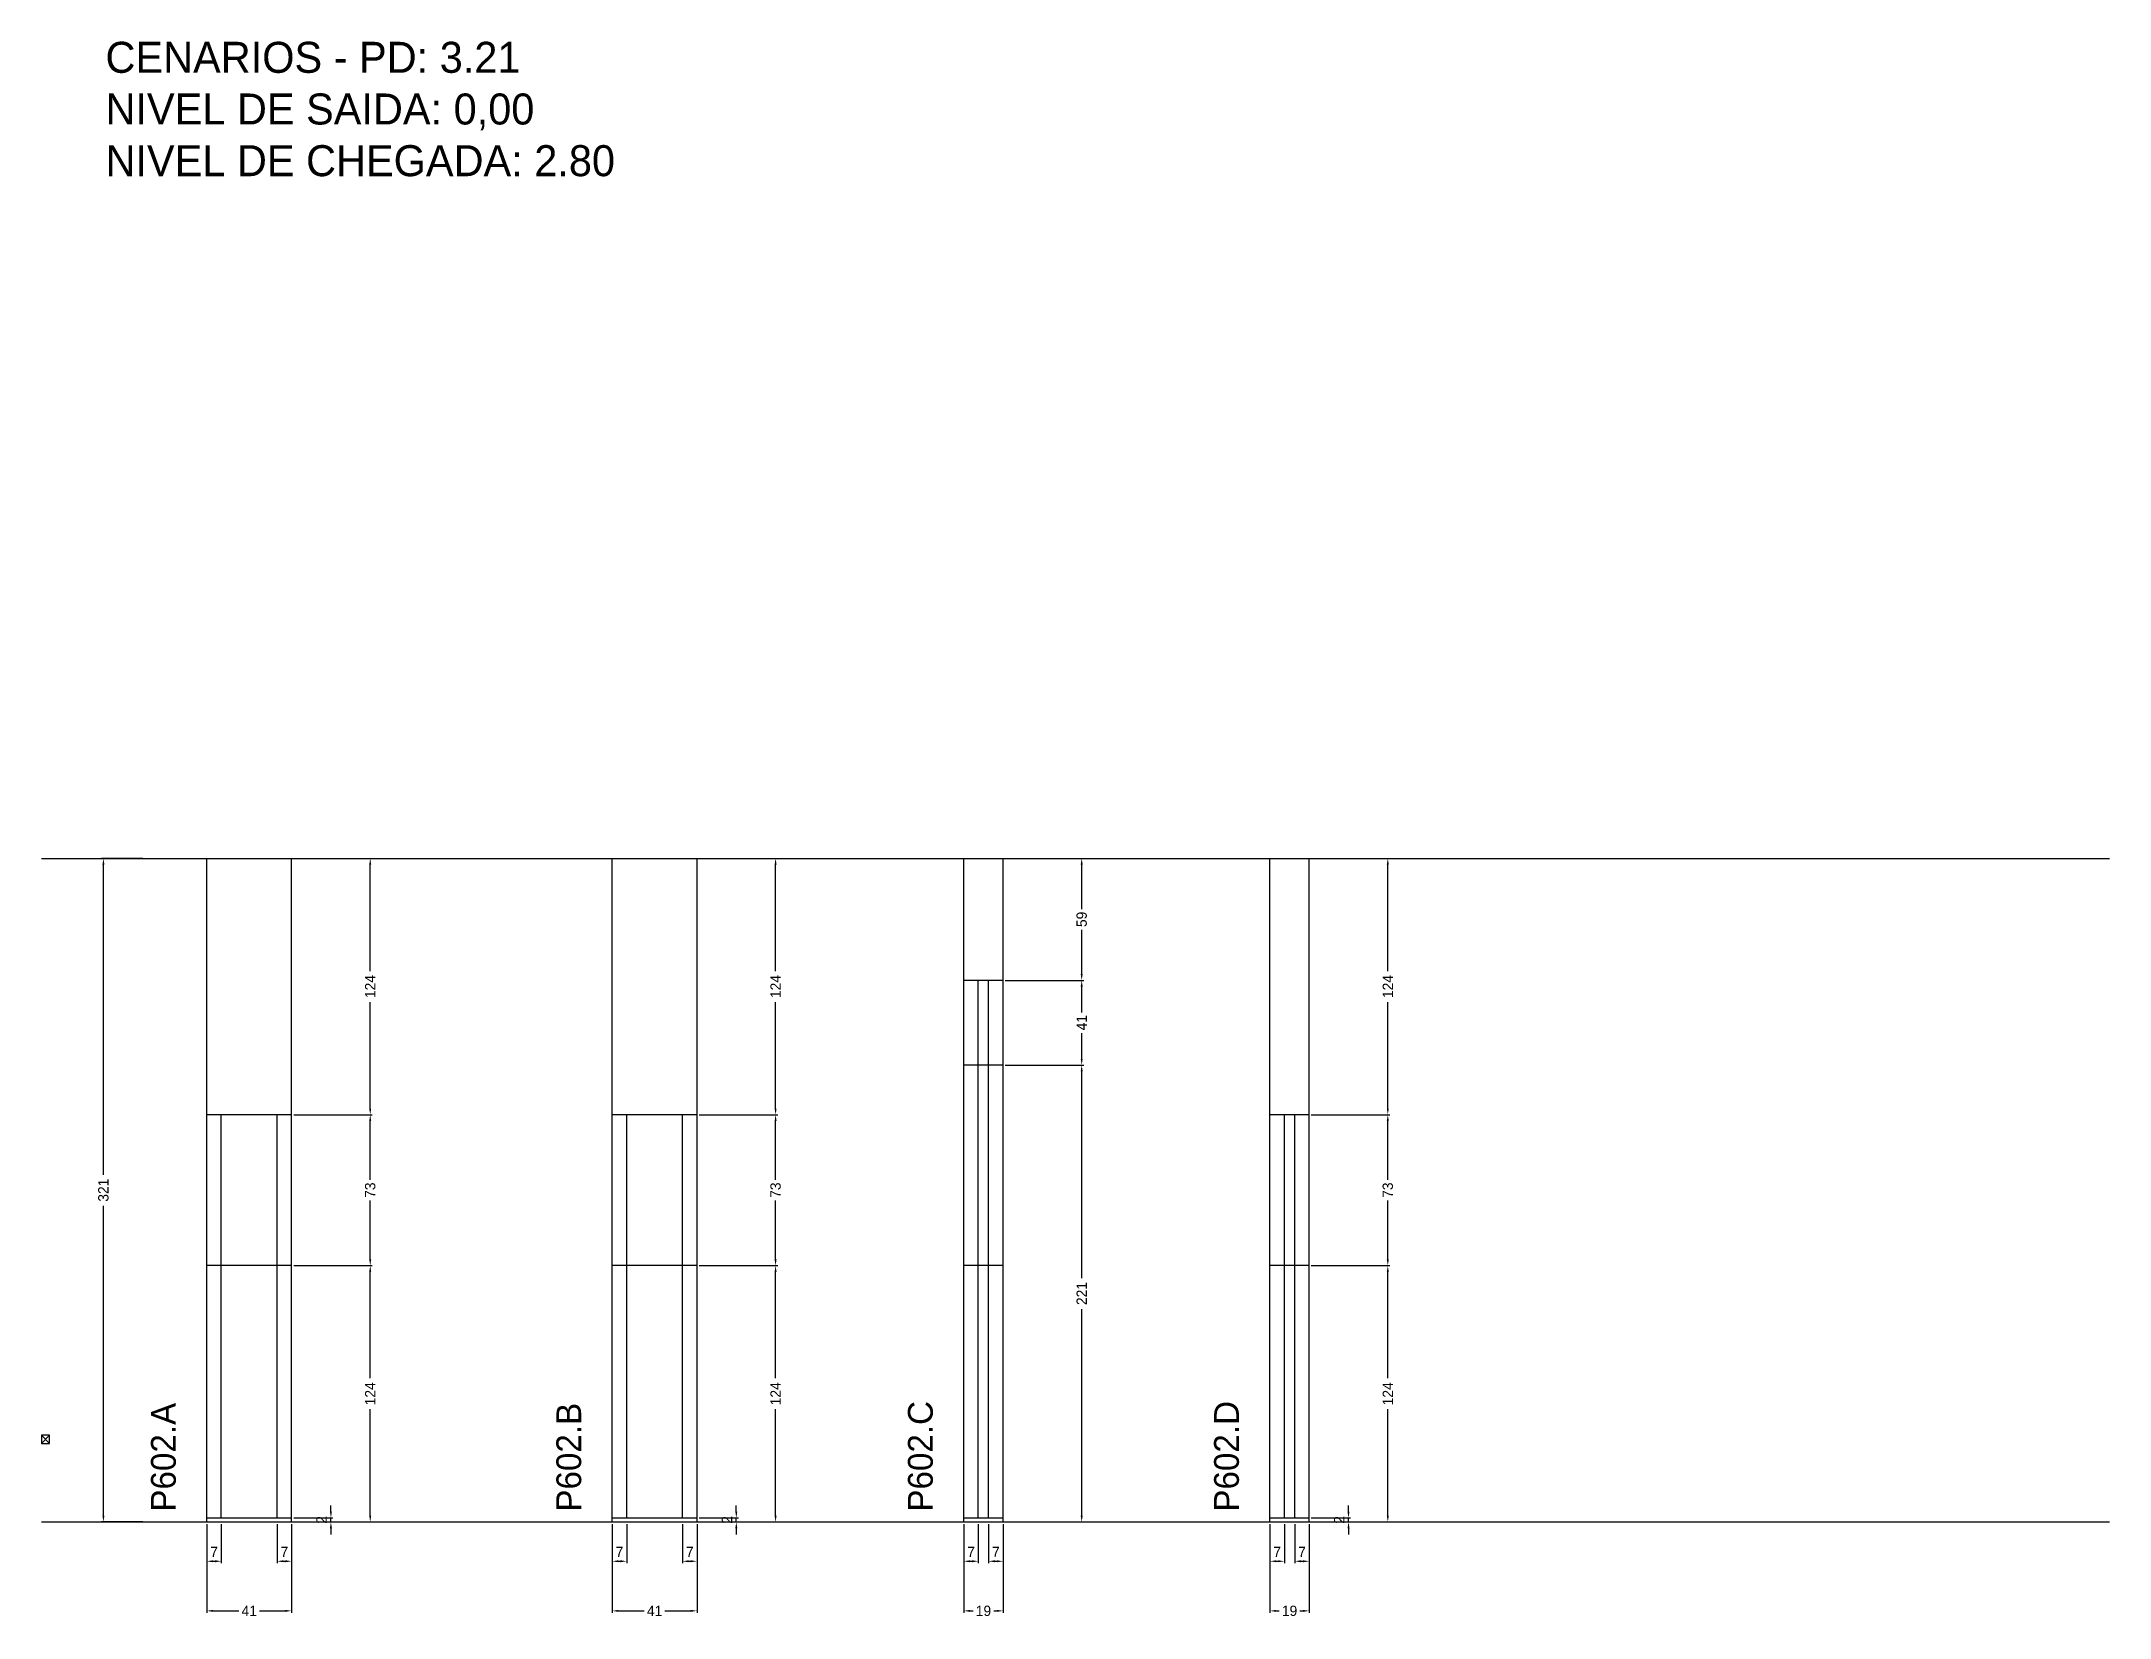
# Model space of a CAD drawing. Header units: centimetres. Extents: x 0 to 1000, y -467 to 295.
import ezdxf

# ---------------------------------------------------------------- set-up
doc = ezdxf.new("R2010")
doc.units = ezdxf.units.CM
doc.linetypes.add('DASHED', pattern=[2, -2])
for name, color, linetype in [('COTA', 241, 'Continuous'), ('NOMENCLATURA', 7, 'Continuous'), ('Nível', 160, 'Continuous'), ('Painéis', 200, 'Continuous'), ('SARR_2.2x7', 40, 'Continuous')]:
    doc.layers.add(name, color=color, linetype=linetype)
doc.dimstyles.new('PAINEL-NOVA', dxfattribs={"dimtxt": 5, "dimasz": 3, "dimexe": 1, "dimexo": 1, "dimgap": 1, "dimtad": 1, "dimcen": 2.5, "dimazin": 3, "dimtfac": 1, "dimtmove": 0, "dimatfit": 3})

# ---------------------------------------------------------------- blocks, each defined once
blk = doc.blocks.new('_CLOSEDFILLED')
at = {"color": 0, "linetype": 'BYBLOCK'}
blk.add_solid([(-1, 0.16), (0, 0), (-1, -0.16)], dxfattribs=at)
blk = doc.blocks.new('*D1')
for p, q in [((49, -100), (29, -100)), ((30, -253), (30, -103)), ((30, -418), (30, -268)), ((49, -421), (29, -421))]:
    blk.add_line(p, q)
at = {"layer": 'Defpoints'}
for p in [(50, -100), (30, -421), (50, -421)]:
    blk.add_point(p, dxfattribs=at)
at = {"layer": 'COTA', "xscale": 3, "yscale": 3}
for p, rotation in [((30, -100), 90), ((30, -421), 270)]:
    blk.add_blockref('_CLOSEDFILLED', p, dxfattribs=dict(at, rotation=rotation))
at = {"layer": 'COTA', "insert": (30, -260.5), "char_height": 5, "attachment_point": 5, "rotation": 90}
blk.add_mtext('321', dxfattribs=at)
blk = doc.blocks.new('MULDURA')
at = {"layer": 'Paineis'}
for p, q in [((0, 0), (4, 4)), ((4, 0), (0, 4))]:
    blk.add_line(p, q, dxfattribs=at)
blk.add_lwpolyline([(0, 0), (4, 0), (4, 4), (0, 4)], close=True, dxfattribs=at)
blk = doc.blocks.new('*D3')
at = {"color": 4}
for p, q in [((122, -297), (160, -297)), ((159, -351.5), (159, -300)), ((159, -418), (159, -366.5)), ((122, -421), (160, -421))]:
    blk.add_line(p, q, dxfattribs=at)
at = {"layer": 'Defpoints'}
for p in [(121, -297), (121, -421), (159, -421)]:
    blk.add_point(p, dxfattribs=at)
at = {"layer": 'COTA', "color": 4, "xscale": 3, "yscale": 3}
for p, rotation in [((159, -297), 90), ((159, -421), 270)]:
    blk.add_blockref('_CLOSEDFILLED', p, dxfattribs=dict(at, rotation=rotation))
at = {"layer": 'COTA', "color": 4, "insert": (159, -359), "char_height": 5, "attachment_point": 5, "rotation": 90}
blk.add_mtext('124', dxfattribs=at)
blk = doc.blocks.new('*D4')
at = {"color": 4}
for p, q in [((122, -224), (160, -224)), ((159, -255.5), (159, -227)), ((159, -294), (159, -265.5)), ((122, -297), (160, -297))]:
    blk.add_line(p, q, dxfattribs=at)
at = {"layer": 'Defpoints'}
for p in [(121, -224), (121, -297), (159, -297)]:
    blk.add_point(p, dxfattribs=at)
at = {"layer": 'COTA', "color": 4, "xscale": 3, "yscale": 3}
for p, rotation in [((159, -224), 90), ((159, -297), 270)]:
    blk.add_blockref('_CLOSEDFILLED', p, dxfattribs=dict(at, rotation=rotation))
at = {"layer": 'COTA', "color": 4, "insert": (159, -260.5), "char_height": 5, "attachment_point": 5, "rotation": 90}
blk.add_mtext('73', dxfattribs=at)
blk = doc.blocks.new('*D5')
at = {"color": 4}
for p, q in [((122, -100), (160, -100)), ((159, -154.5), (159, -103)), ((159, -221), (159, -169.5)), ((122, -224), (160, -224))]:
    blk.add_line(p, q, dxfattribs=at)
at = {"layer": 'Defpoints'}
for p in [(121, -100), (121, -224), (159, -224)]:
    blk.add_point(p, dxfattribs=at)
at = {"layer": 'COTA', "color": 4, "xscale": 3, "yscale": 3}
for p, rotation in [((159, -100), 90), ((159, -224), 270)]:
    blk.add_blockref('_CLOSEDFILLED', p, dxfattribs=dict(at, rotation=rotation))
at = {"layer": 'COTA', "color": 4, "insert": (159, -162), "char_height": 5, "attachment_point": 5, "rotation": 90}
blk.add_mtext('124', dxfattribs=at)
blk = doc.blocks.new('*D6')
at = {"color": 4}
for p, q in [((80, -422), (80, -441)), ((87, -422), (87, -441)), ((83, -440), (84, -440))]:
    blk.add_line(p, q, dxfattribs=at)
at = {"layer": 'Defpoints'}
for p in [(80, -421), (87, -421), (80, -440)]:
    blk.add_point(p, dxfattribs=at)
at = {"layer": 'COTA', "color": 4, "xscale": 3, "yscale": 3, "rotation": 180}
blk.add_blockref('_CLOSEDFILLED', (80, -440), dxfattribs=at)
at = {"layer": 'COTA', "color": 4, "xscale": 3, "yscale": 3}
blk.add_blockref('_CLOSEDFILLED', (87, -440), dxfattribs=at)
at = {"layer": 'COTA', "color": 4, "insert": (83.5, -435.5), "char_height": 5, "attachment_point": 5}
blk.add_mtext('7', dxfattribs=at)
blk = doc.blocks.new('*D7')
at = {"color": 4}
for p, q in [((114, -422), (114, -441)), ((121, -422), (121, -441)), ((117, -440), (118, -440))]:
    blk.add_line(p, q, dxfattribs=at)
at = {"layer": 'Defpoints'}
for p in [(114, -421), (121, -421), (114, -440)]:
    blk.add_point(p, dxfattribs=at)
at = {"layer": 'COTA', "color": 4, "xscale": 3, "yscale": 3, "rotation": 180}
blk.add_blockref('_CLOSEDFILLED', (114, -440), dxfattribs=at)
at = {"layer": 'COTA', "color": 4, "xscale": 3, "yscale": 3}
blk.add_blockref('_CLOSEDFILLED', (121, -440), dxfattribs=at)
at = {"layer": 'COTA', "color": 4, "insert": (117.5, -435.5), "char_height": 5, "attachment_point": 5}
blk.add_mtext('7', dxfattribs=at)
blk = doc.blocks.new('*D8')
at = {"color": 4}
for p, q in [((80, -422), (80, -465)), ((121, -422), (121, -465)), ((83, -464), (95.5, -464)), ((105.5, -464), (118, -464))]:
    blk.add_line(p, q, dxfattribs=at)
at = {"layer": 'Defpoints'}
for p in [(80, -421), (121, -421), (80, -464)]:
    blk.add_point(p, dxfattribs=at)
at = {"layer": 'COTA', "color": 4, "xscale": 3, "yscale": 3, "rotation": 180}
blk.add_blockref('_CLOSEDFILLED', (80, -464), dxfattribs=at)
at = {"layer": 'COTA', "color": 4, "xscale": 3, "yscale": 3}
blk.add_blockref('_CLOSEDFILLED', (121, -464), dxfattribs=at)
at = {"layer": 'COTA', "color": 4, "insert": (100.5, -464), "char_height": 5, "attachment_point": 5}
blk.add_mtext('41', dxfattribs=at)
blk = doc.blocks.new('*D10')
at = {"color": 4}
for p, q in [((318, -297), (356, -297)), ((355, -351.5), (355, -300)), ((355, -418), (355, -366.5)), ((318, -421), (356, -421))]:
    blk.add_line(p, q, dxfattribs=at)
at = {"layer": 'Defpoints'}
for p in [(317, -297), (317, -421), (355, -421)]:
    blk.add_point(p, dxfattribs=at)
at = {"layer": 'COTA', "color": 4, "xscale": 3, "yscale": 3}
for p, rotation in [((355, -297), 90), ((355, -421), 270)]:
    blk.add_blockref('_CLOSEDFILLED', p, dxfattribs=dict(at, rotation=rotation))
at = {"layer": 'COTA', "color": 4, "insert": (355, -359), "char_height": 5, "attachment_point": 5, "rotation": 90}
blk.add_mtext('124', dxfattribs=at)
blk = doc.blocks.new('*D11')
at = {"color": 4}
for p, q in [((318, -224), (356, -224)), ((355, -255.5), (355, -227)), ((355, -294), (355, -265.5)), ((318, -297), (356, -297))]:
    blk.add_line(p, q, dxfattribs=at)
at = {"layer": 'Defpoints'}
for p in [(317, -224), (317, -297), (355, -297)]:
    blk.add_point(p, dxfattribs=at)
at = {"layer": 'COTA', "color": 4, "xscale": 3, "yscale": 3}
for p, rotation in [((355, -224), 90), ((355, -297), 270)]:
    blk.add_blockref('_CLOSEDFILLED', p, dxfattribs=dict(at, rotation=rotation))
at = {"layer": 'COTA', "color": 4, "insert": (355, -260.5), "char_height": 5, "attachment_point": 5, "rotation": 90}
blk.add_mtext('73', dxfattribs=at)
blk = doc.blocks.new('*D12')
at = {"color": 4}
for p, q in [((318, -100), (356, -100)), ((355, -154.5), (355, -103)), ((355, -221), (355, -169.5)), ((318, -224), (356, -224))]:
    blk.add_line(p, q, dxfattribs=at)
at = {"layer": 'Defpoints'}
for p in [(317, -100), (317, -224), (355, -224)]:
    blk.add_point(p, dxfattribs=at)
at = {"layer": 'COTA', "color": 4, "xscale": 3, "yscale": 3}
for p, rotation in [((355, -100), 90), ((355, -224), 270)]:
    blk.add_blockref('_CLOSEDFILLED', p, dxfattribs=dict(at, rotation=rotation))
at = {"layer": 'COTA', "color": 4, "insert": (355, -162), "char_height": 5, "attachment_point": 5, "rotation": 90}
blk.add_mtext('124', dxfattribs=at)
blk = doc.blocks.new('*D13')
at = {"color": 4}
for p, q in [((276, -422), (276, -441)), ((283, -422), (283, -441)), ((279, -440), (280, -440))]:
    blk.add_line(p, q, dxfattribs=at)
at = {"layer": 'Defpoints'}
for p in [(276, -421), (283, -421), (276, -440)]:
    blk.add_point(p, dxfattribs=at)
at = {"layer": 'COTA', "color": 4, "xscale": 3, "yscale": 3, "rotation": 180}
blk.add_blockref('_CLOSEDFILLED', (276, -440), dxfattribs=at)
at = {"layer": 'COTA', "color": 4, "xscale": 3, "yscale": 3}
blk.add_blockref('_CLOSEDFILLED', (283, -440), dxfattribs=at)
at = {"layer": 'COTA', "color": 4, "insert": (279.5, -435.5), "char_height": 5, "attachment_point": 5}
blk.add_mtext('7', dxfattribs=at)
blk = doc.blocks.new('*D14')
at = {"color": 4}
for p, q in [((310, -422), (310, -441)), ((317, -422), (317, -441)), ((313, -440), (314, -440))]:
    blk.add_line(p, q, dxfattribs=at)
at = {"layer": 'Defpoints'}
for p in [(310, -421), (317, -421), (310, -440)]:
    blk.add_point(p, dxfattribs=at)
at = {"layer": 'COTA', "color": 4, "xscale": 3, "yscale": 3, "rotation": 180}
blk.add_blockref('_CLOSEDFILLED', (310, -440), dxfattribs=at)
at = {"layer": 'COTA', "color": 4, "xscale": 3, "yscale": 3}
blk.add_blockref('_CLOSEDFILLED', (317, -440), dxfattribs=at)
at = {"layer": 'COTA', "color": 4, "insert": (313.5, -435.5), "char_height": 5, "attachment_point": 5}
blk.add_mtext('7', dxfattribs=at)
blk = doc.blocks.new('*D15')
at = {"color": 4}
for p, q in [((276, -422), (276, -465)), ((317, -422), (317, -465)), ((279, -464), (291.5, -464)), ((301.5, -464), (314, -464))]:
    blk.add_line(p, q, dxfattribs=at)
at = {"layer": 'Defpoints'}
for p in [(276, -421), (317, -421), (276, -464)]:
    blk.add_point(p, dxfattribs=at)
at = {"layer": 'COTA', "color": 4, "xscale": 3, "yscale": 3, "rotation": 180}
blk.add_blockref('_CLOSEDFILLED', (276, -464), dxfattribs=at)
at = {"layer": 'COTA', "color": 4, "xscale": 3, "yscale": 3}
blk.add_blockref('_CLOSEDFILLED', (317, -464), dxfattribs=at)
at = {"layer": 'COTA', "color": 4, "insert": (296.5, -464), "char_height": 5, "attachment_point": 5}
blk.add_mtext('41', dxfattribs=at)
blk = doc.blocks.new('*D16')
at = {"color": 4}
for p, q in [((466, -200), (504, -200)), ((503, -303), (503, -203)), ((503, -418), (503, -318)), ((466, -421), (504, -421))]:
    blk.add_line(p, q, dxfattribs=at)
at = {"layer": 'Defpoints'}
for p in [(465, -200), (465, -421), (503, -421)]:
    blk.add_point(p, dxfattribs=at)
at = {"layer": 'COTA', "color": 4, "xscale": 3, "yscale": 3}
for p, rotation in [((503, -200), 90), ((503, -421), 270)]:
    blk.add_blockref('_CLOSEDFILLED', p, dxfattribs=dict(at, rotation=rotation))
at = {"layer": 'COTA', "color": 4, "insert": (503, -310.5), "char_height": 5, "attachment_point": 5, "rotation": 90}
blk.add_mtext('221', dxfattribs=at)
blk = doc.blocks.new('*D17')
at = {"color": 4}
for p, q in [((466, -159), (504, -159)), ((503, -174.5), (503, -162)), ((503, -197), (503, -184.5)), ((466, -200), (504, -200))]:
    blk.add_line(p, q, dxfattribs=at)
at = {"layer": 'Defpoints'}
for p in [(465, -159), (465, -200), (503, -200)]:
    blk.add_point(p, dxfattribs=at)
at = {"layer": 'COTA', "color": 4, "xscale": 3, "yscale": 3}
for p, rotation in [((503, -159), 90), ((503, -200), 270)]:
    blk.add_blockref('_CLOSEDFILLED', p, dxfattribs=dict(at, rotation=rotation))
at = {"layer": 'COTA', "color": 4, "insert": (503, -179.5), "char_height": 5, "attachment_point": 5, "rotation": 90}
blk.add_mtext('41', dxfattribs=at)
blk = doc.blocks.new('*D18')
at = {"color": 4}
for p, q in [((466, -100), (504, -100)), ((503, -124.5), (503, -103)), ((503, -156), (503, -134.5)), ((466, -159), (504, -159))]:
    blk.add_line(p, q, dxfattribs=at)
at = {"layer": 'Defpoints'}
for p in [(465, -100), (465, -159), (503, -159)]:
    blk.add_point(p, dxfattribs=at)
at = {"layer": 'COTA', "color": 4, "xscale": 3, "yscale": 3}
for p, rotation in [((503, -100), 90), ((503, -159), 270)]:
    blk.add_blockref('_CLOSEDFILLED', p, dxfattribs=dict(at, rotation=rotation))
at = {"layer": 'COTA', "color": 4, "insert": (503, -129.5), "char_height": 5, "attachment_point": 5, "rotation": 90}
blk.add_mtext('59', dxfattribs=at)
blk = doc.blocks.new('*D19')
at = {"color": 4}
for p, q in [((446, -422), (446, -441)), ((453, -422), (453, -441)), ((449, -440), (450, -440))]:
    blk.add_line(p, q, dxfattribs=at)
at = {"layer": 'Defpoints'}
for p in [(446, -421), (453, -421), (446, -440)]:
    blk.add_point(p, dxfattribs=at)
at = {"layer": 'COTA', "color": 4, "xscale": 3, "yscale": 3, "rotation": 180}
blk.add_blockref('_CLOSEDFILLED', (446, -440), dxfattribs=at)
at = {"layer": 'COTA', "color": 4, "xscale": 3, "yscale": 3}
blk.add_blockref('_CLOSEDFILLED', (453, -440), dxfattribs=at)
at = {"layer": 'COTA', "color": 4, "insert": (449.5, -435.5), "char_height": 5, "attachment_point": 5}
blk.add_mtext('7', dxfattribs=at)
blk = doc.blocks.new('*D20')
at = {"color": 4}
for p, q in [((458, -422), (458, -441)), ((465, -422), (465, -441)), ((461, -440), (462, -440))]:
    blk.add_line(p, q, dxfattribs=at)
at = {"layer": 'Defpoints'}
for p in [(458, -421), (465, -421), (458, -440)]:
    blk.add_point(p, dxfattribs=at)
at = {"layer": 'COTA', "color": 4, "xscale": 3, "yscale": 3, "rotation": 180}
blk.add_blockref('_CLOSEDFILLED', (458, -440), dxfattribs=at)
at = {"layer": 'COTA', "color": 4, "xscale": 3, "yscale": 3}
blk.add_blockref('_CLOSEDFILLED', (465, -440), dxfattribs=at)
at = {"layer": 'COTA', "color": 4, "insert": (461.5, -435.5), "char_height": 5, "attachment_point": 5}
blk.add_mtext('7', dxfattribs=at)
blk = doc.blocks.new('*D21')
at = {"color": 4}
for p, q in [((446, -422), (446, -465)), ((465, -422), (465, -465)), ((449, -464), (450.5, -464)), ((460.5, -464), (462, -464))]:
    blk.add_line(p, q, dxfattribs=at)
at = {"layer": 'Defpoints'}
for p in [(446, -421), (465, -421), (446, -464)]:
    blk.add_point(p, dxfattribs=at)
at = {"layer": 'COTA', "color": 4, "xscale": 3, "yscale": 3, "rotation": 180}
blk.add_blockref('_CLOSEDFILLED', (446, -464), dxfattribs=at)
at = {"layer": 'COTA', "color": 4, "xscale": 3, "yscale": 3}
blk.add_blockref('_CLOSEDFILLED', (465, -464), dxfattribs=at)
at = {"layer": 'COTA', "color": 4, "insert": (455.5, -464), "char_height": 5, "attachment_point": 5}
blk.add_mtext('19', dxfattribs=at)
blk = doc.blocks.new('*D23')
at = {"color": 4}
for p, q in [((614, -297), (652, -297)), ((651, -351.5), (651, -300)), ((651, -418), (651, -366.5)), ((614, -421), (652, -421))]:
    blk.add_line(p, q, dxfattribs=at)
at = {"layer": 'Defpoints'}
for p in [(613, -297), (613, -421), (651, -421)]:
    blk.add_point(p, dxfattribs=at)
at = {"layer": 'COTA', "color": 4, "xscale": 3, "yscale": 3}
for p, rotation in [((651, -297), 90), ((651, -421), 270)]:
    blk.add_blockref('_CLOSEDFILLED', p, dxfattribs=dict(at, rotation=rotation))
at = {"layer": 'COTA', "color": 4, "insert": (651, -359), "char_height": 5, "attachment_point": 5, "rotation": 90}
blk.add_mtext('124', dxfattribs=at)
blk = doc.blocks.new('*D24')
at = {"color": 4}
for p, q in [((614, -224), (652, -224)), ((651, -255.5), (651, -227)), ((651, -294), (651, -265.5)), ((614, -297), (652, -297))]:
    blk.add_line(p, q, dxfattribs=at)
at = {"layer": 'Defpoints'}
for p in [(613, -224), (613, -297), (651, -297)]:
    blk.add_point(p, dxfattribs=at)
at = {"layer": 'COTA', "color": 4, "xscale": 3, "yscale": 3}
for p, rotation in [((651, -224), 90), ((651, -297), 270)]:
    blk.add_blockref('_CLOSEDFILLED', p, dxfattribs=dict(at, rotation=rotation))
at = {"layer": 'COTA', "color": 4, "insert": (651, -260.5), "char_height": 5, "attachment_point": 5, "rotation": 90}
blk.add_mtext('73', dxfattribs=at)
blk = doc.blocks.new('*D25')
at = {"color": 4}
for p, q in [((614, -100), (652, -100)), ((651, -154.5), (651, -103)), ((651, -221), (651, -169.5)), ((614, -224), (652, -224))]:
    blk.add_line(p, q, dxfattribs=at)
at = {"layer": 'Defpoints'}
for p in [(613, -100), (613, -224), (651, -224)]:
    blk.add_point(p, dxfattribs=at)
at = {"layer": 'COTA', "color": 4, "xscale": 3, "yscale": 3}
for p, rotation in [((651, -100), 90), ((651, -224), 270)]:
    blk.add_blockref('_CLOSEDFILLED', p, dxfattribs=dict(at, rotation=rotation))
at = {"layer": 'COTA', "color": 4, "insert": (651, -162), "char_height": 5, "attachment_point": 5, "rotation": 90}
blk.add_mtext('124', dxfattribs=at)
blk = doc.blocks.new('*D26')
at = {"color": 4}
for p, q in [((594, -422), (594, -441)), ((601, -422), (601, -441)), ((597, -440), (598, -440))]:
    blk.add_line(p, q, dxfattribs=at)
at = {"layer": 'Defpoints'}
for p in [(594, -421), (601, -421), (594, -440)]:
    blk.add_point(p, dxfattribs=at)
at = {"layer": 'COTA', "color": 4, "xscale": 3, "yscale": 3, "rotation": 180}
blk.add_blockref('_CLOSEDFILLED', (594, -440), dxfattribs=at)
at = {"layer": 'COTA', "color": 4, "xscale": 3, "yscale": 3}
blk.add_blockref('_CLOSEDFILLED', (601, -440), dxfattribs=at)
at = {"layer": 'COTA', "color": 4, "insert": (597.5, -435.5), "char_height": 5, "attachment_point": 5}
blk.add_mtext('7', dxfattribs=at)
blk = doc.blocks.new('*D27')
at = {"color": 4}
for p, q in [((606, -422), (606, -441)), ((613, -422), (613, -441)), ((609, -440), (610, -440))]:
    blk.add_line(p, q, dxfattribs=at)
at = {"layer": 'Defpoints'}
for p in [(606, -421), (613, -421), (606, -440)]:
    blk.add_point(p, dxfattribs=at)
at = {"layer": 'COTA', "color": 4, "xscale": 3, "yscale": 3, "rotation": 180}
blk.add_blockref('_CLOSEDFILLED', (606, -440), dxfattribs=at)
at = {"layer": 'COTA', "color": 4, "xscale": 3, "yscale": 3}
blk.add_blockref('_CLOSEDFILLED', (613, -440), dxfattribs=at)
at = {"layer": 'COTA', "color": 4, "insert": (609.5, -435.5), "char_height": 5, "attachment_point": 5}
blk.add_mtext('7', dxfattribs=at)
blk = doc.blocks.new('*D28')
at = {"color": 4}
for p, q in [((594, -422), (594, -465)), ((613, -422), (613, -465)), ((597, -464), (598.5, -464)), ((608.5, -464), (610, -464))]:
    blk.add_line(p, q, dxfattribs=at)
at = {"layer": 'Defpoints'}
for p in [(594, -421), (613, -421), (594, -464)]:
    blk.add_point(p, dxfattribs=at)
at = {"layer": 'COTA', "color": 4, "xscale": 3, "yscale": 3, "rotation": 180}
blk.add_blockref('_CLOSEDFILLED', (594, -464), dxfattribs=at)
at = {"layer": 'COTA', "color": 4, "xscale": 3, "yscale": 3}
blk.add_blockref('_CLOSEDFILLED', (613, -464), dxfattribs=at)
at = {"layer": 'COTA', "color": 4, "insert": (603.5, -464), "char_height": 5, "attachment_point": 5}
blk.add_mtext('19', dxfattribs=at)

msp = doc.modelspace()

# ---------------------------------------------------------------- linework, layer by layer
at = {"layer": 'COTA'}
for p, q in [((80, -224), (80, -100)), ((80, -100), (121, -100)), ((121, -224), (121, -100)), ((276, -224), (276, -100)), ((276, -100), (317, -100)), ((317, -224), (317, -100)), ((446, -159), (446, -100)), ((446, -100), (465, -100)), ((465, -159), (465, -100)), ((594, -224), (594, -100)), ((594, -100), (613, -100)), ((613, -224), (613, -100))]:
    msp.add_line(p, q, dxfattribs=at)
at = {"layer": 'Nível', "linetype": 'DASHED'}
for points in [[(0, -100), (1000, -100)], [(0, -421), (1000, -421)]]:
    msp.add_lwpolyline(points, dxfattribs=at)
at = {"layer": 'Painéis'}
for p, q in [((446, -421), (446, -159)), ((465, -159), (446, -159)), ((465, -421), (465, -159)), ((465, -200), (446, -200)), ((80, -421), (80, -224)), ((121, -224), (80, -224)), ((121, -421), (121, -224)), ((276, -421), (276, -224)), ((317, -224), (276, -224)), ((317, -421), (317, -224)), ((594, -421), (594, -224)), ((613, -224), (594, -224)), ((613, -421), (613, -224)), ((121, -297), (80, -297)), ((317, -297), (276, -297)), ((465, -297), (446, -297)), ((613, -297), (594, -297)), ((80, -419), (121, -419)), ((276, -419), (317, -419)), ((446, -419), (465, -419)), ((594, -419), (613, -419))]:
    msp.add_line(p, q, dxfattribs=at)
at = {"layer": 'SARR_2.2x7'}
for points in [[(453, -200), (453, -159)], [(458, -200), (458, -159)], [(453, -419), (453, -200)], [(458, -419), (458, -200)], [(87, -297), (87, -224)], [(114, -297), (114, -224)], [(283, -297), (283, -224)], [(310, -297), (310, -224)], [(601, -419), (601, -224)], [(606, -419), (606, -224)], [(87, -419), (87, -297)], [(114, -419), (114, -297)], [(283, -419), (283, -297)], [(310, -419), (310, -297)]]:
    msp.add_lwpolyline(points, dxfattribs=at)

# ---------------------------------------------------------------- block references
at = {"layer": 'COTA'}
msp.add_blockref('MULDURA', (0, -383), dxfattribs=at)

# ---------------------------------------------------------------- texts
at = {"layer": 'NOMENCLATURA'}
for s, p in [('CENARIOS - PD: 3.21', (31, 280)), ('NIVEL DE SAIDA: 0,00', (31, 255)), ('NIVEL DE CHEGADA: 2.80', (31, 230))]:
    msp.add_text(s, height=15, dxfattribs=at).set_placement(p)
for s, p in [('P602.A', (65, -416)), ('P602.B', (261, -416)), ('P602.C', (431, -416)), ('P602.D', (579, -416))]:
    msp.add_text(s, height=12, rotation=90, dxfattribs=at).set_placement(p)

# ---------------------------------------------------------------- dimensions: what is measured, and where the dimension line sits
at = {"layer": 'COTA'}
dim = msp.add_linear_dim(base=(30, -421), p1=(50, -421), p2=(50, -100), angle=90, dimstyle='PAINEL-NOVA', dxfattribs=at)
dim.commit()
dim.dimension.update_dxf_attribs({"geometry": '*D1', "text_midpoint": (30, -260.5)})
at = {"layer": 'COTA', "color": 4}
for base, p1, p2, picture, middle in [((159, -224), (121, -224), (121, -100), '*D5', (159, -162)), ((355, -224), (317, -224), (317, -100), '*D12', (355, -162)), ((503, -159), (465, -159), (465, -100), '*D18', (503, -129.5)), ((651, -224), (613, -224), (613, -100), '*D25', (651, -162)), ((503, -200), (465, -200), (465, -159), '*D17', (503, -179.5)), ((503, -421), (465, -421), (465, -200), '*D16', (503, -310.5)), ((159, -297), (121, -297), (121, -224), '*D4', (159, -260.5)), ((355, -297), (317, -297), (317, -224), '*D11', (355, -260.5)), ((651, -297), (613, -297), (613, -224), '*D24', (651, -260.5)), ((159, -421), (121, -421), (121, -297), '*D3', (159, -359)), ((355, -421), (317, -421), (317, -297), '*D10', (355, -359)), ((651, -421), (613, -421), (613, -297), '*D23', (651, -359))]:
    dim = msp.add_linear_dim(base=base, p1=p1, p2=p2, angle=90, dimstyle='PAINEL-NOVA', dxfattribs=at)
    dim.commit()
    dim.dimension.update_dxf_attribs({"geometry": picture, "text_midpoint": middle})
for base, p1, p2 in [((140, -421), (121, -421), (121, -419)), ((336, -421), (317, -421), (317, -419)), ((632, -421), (613, -421), (613, -419))]:
    msp.add_linear_dim(base=base, p1=p1, p2=p2, angle=90, dimstyle='PAINEL-NOVA', dxfattribs=at).render()
for base, p1, p2, picture, middle in [((80, -440), (80, -421), (87, -421), '*D6', (83.5, -435.5)), ((80, -464), (80, -421), (121, -421), '*D8', (100.5, -464)), ((114, -440), (114, -421), (121, -421), '*D7', (117.5, -435.5)), ((276, -440), (276, -421), (283, -421), '*D13', (279.5, -435.5)), ((276, -464), (276, -421), (317, -421), '*D15', (296.5, -464)), ((310, -440), (310, -421), (317, -421), '*D14', (313.5, -435.5)), ((446, -440), (446, -421), (453, -421), '*D19', (449.5, -435.5)), ((446, -464), (446, -421), (465, -421), '*D21', (455.5, -464)), ((458, -440), (458, -421), (465, -421), '*D20', (461.5, -435.5)), ((594, -440), (594, -421), (601, -421), '*D26', (597.5, -435.5)), ((594, -464), (594, -421), (613, -421), '*D28', (603.5, -464)), ((606, -440), (606, -421), (613, -421), '*D27', (609.5, -435.5))]:
    dim = msp.add_linear_dim(base=base, p1=p1, p2=p2, dimstyle='PAINEL-NOVA', dxfattribs=at)
    dim.commit()
    dim.dimension.update_dxf_attribs({"geometry": picture, "text_midpoint": middle})

doc.saveas('drawing.dxf')
